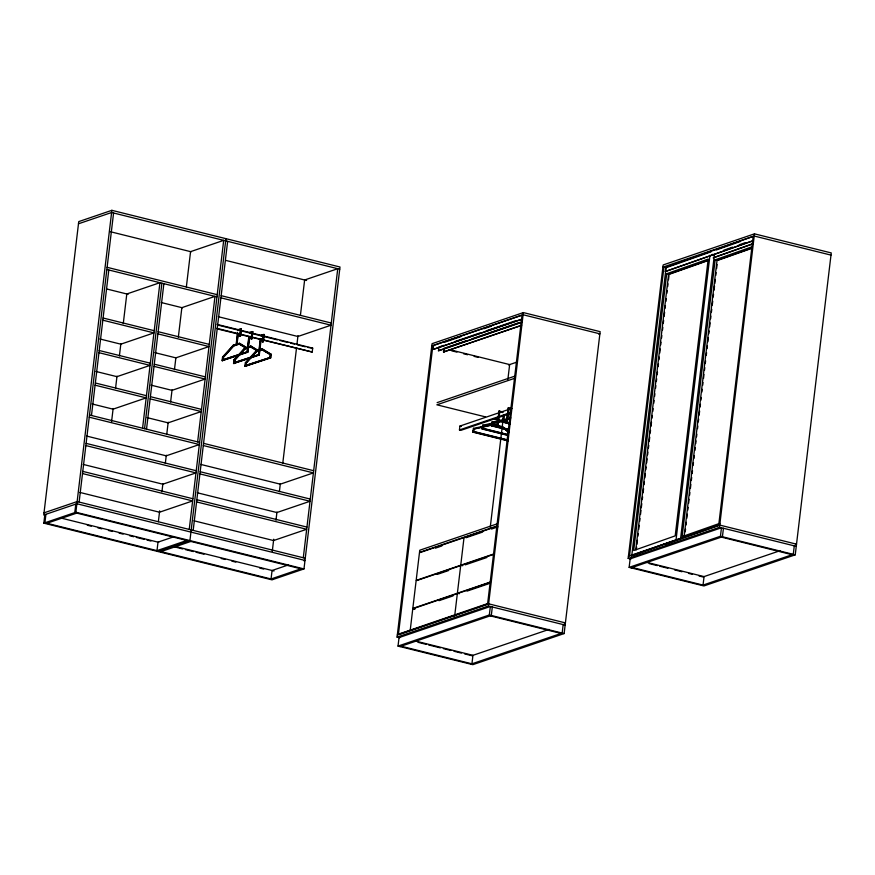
<?xml version="1.0" encoding="UTF-8"?>
<svg xmlns="http://www.w3.org/2000/svg" width="875" height="875" viewBox="0 0 875 875"><rect width="100%" height="100%" fill="white"/><g stroke="black" fill="none" stroke-linecap="round" stroke-linejoin="round"><path stroke-width="1.31" d="M303.92 560.809L305.003 560.438L76.88 503.748L43.75 515.036L78.739 221.605L111.869 210.328L339.992 267.006L303.986 568.925L271.939 579.841L43.827 523.152L44.833 514.664M45.916 514.292L44.909 522.78L273.033 579.469M75.797 504.12L74.78 512.608L302.903 569.297M43.827 523.152L75.862 512.236L111.869 210.328M79.111 502.064L113.586 212.997M91.47 415.494L108.817 269.992M111.541 421.958L113.138 408.494M115.555 388.281L116.998 376.152M119.405 355.95L120.848 343.82M123.266 323.619L126.798 293.978L159.928 282.691L142.57 428.192M144.55 428.684L161.897 283.183M146.519 429.177L163.877 283.675M166.753 434.295L168.197 422.177M170.614 401.964L172.058 389.834M174.464 369.633L175.908 357.503M178.325 337.291L181.858 307.661L214.988 296.373L197.63 441.875M158.364 521.708L159.655 510.847M161.919 491.848L162.892 483.711M165.32 463.356L166.294 455.208M186.353 286.934L190.564 251.65L223.694 240.362L189.23 529.419M225.925 238.667L189.93 540.586L157.883 551.502M193.178 530.403L227.642 241.336M237.661 333.998L236.447 344.137L239.662 343.383L248.303 348.578L247.877 352.22L222.13 360.653L222.556 357.011L233.231 345.231L236.731 344.378L237.989 333.802M222.491 359.942L222.808 357.317L233.22 345.822L238.952 343.864L247.964 349.081L247.647 351.706L222.491 359.942L247.647 351.706M222.698 360.795L223.136 357.153L233.8 345.373L236.731 344.378M223.059 360.084L223.377 357.459L233.789 345.964L239.531 344.006M249.08 336.831L247.877 346.981L251.081 346.216L259.733 351.422L259.295 355.053L233.548 363.486L233.986 359.855L244.65 348.075L248.15 347.222L249.419 336.634M233.909 362.786L234.227 360.15L244.639 348.655L250.381 346.708L259.383 351.914L259.077 354.55L233.909 362.786L259.077 354.55M236.162 344.236L237.573 332.336M234.117 363.628L234.555 359.997L245.23 348.217L248.15 347.222M234.489 362.928L234.795 360.292L245.208 348.797L250.95 346.85M236.447 344.137L237.027 344.28L238.23 334.141M239.662 336.066L240.461 329.394L241.03 329.536L240.231 336.208L239.662 336.066L240.527 336.109L241.391 328.836L237.891 329.689M239.958 335.967L240.822 328.694M260.509 339.675L259.295 349.814L262.5 349.059L271.152 354.255L270.714 357.897L244.967 366.33L245.405 362.688L256.08 350.908L259.58 350.055L260.837 339.478M245.339 365.619L245.645 362.994L256.069 351.498L261.8 349.541L270.812 354.758L270.495 357.383L245.339 365.619L270.495 357.383M247.078 351.564L247.395 348.939L238.952 343.864M247.581 347.08L248.839 336.492M245.689 365.258L245.973 362.83L256.648 351.05L259.58 350.055M222.13 360.653L247.297 352.078L247.734 348.436L239.083 343.241M245.908 365.761L246.225 363.136L256.637 351.641L258.552 350.984M247.877 346.981L248.445 347.123L249.659 336.973M251.081 338.898L251.88 332.238L252.448 332.38L251.65 339.041L251.081 338.898L251.945 338.942L252.82 331.669L249.32 332.522M251.377 338.8L252.241 331.527M258.508 354.408L258.814 351.772L250.381 346.708M259 349.913L260.269 339.336M233.548 363.486L258.727 354.911L259.153 351.28L250.512 346.073M259.295 349.814L259.864 349.956L261.231 338.548M262.511 341.742L263.298 335.07L263.867 335.213L263.08 341.884L262.511 341.742L263.375 341.786L264.239 334.512L260.739 335.366M262.795 341.644L263.67 334.37M269.927 357.241L270.244 354.616L261.8 349.541M244.967 366.33L270.145 357.755L270.583 354.113L261.931 348.917M272.267 551.403L273.722 539.197M275.986 520.198L276.959 512.05M279.387 491.695L280.35 483.558M282.778 463.192L296.538 347.845M297.019 343.777L297.992 335.628M300.42 315.273L304.631 279.989L337.75 268.702L303.286 557.769M217.208 328.913L312.222 352.034L312.692 348.152L217.164 324.417M399.711 637.766L397.064 637.109L432.053 343.689L523.359 312.583L600.141 331.658L564.134 633.566L472.828 664.672L398.027 646.089L399.033 637.602L490.35 606.495L489.333 614.983L398.027 646.089M398.409 634.561L432.873 345.494M433.136 349.431L521.872 319.211L433.136 349.431L433.617 345.439L522.025 315.131L487.561 604.198L399.153 634.495L399.219 633.894L487.627 603.586M521.916 322.252L438.638 350.798L438.747 347.08M410.266 629.858L412.77 608.792L490.459 582.323M414.794 608.913L412.814 608.431L416.117 580.781L493.795 554.323M520.691 325.73L443.494 352.002L443.92 348.359L465.708 340.9M443.811 352.078L444.128 349.409M510.037 413.602L460.939 430.325L459.452 429.953L459.911 426.07L511.591 408.472M472.828 432.13L473.725 428.334L472.828 432.13L508.189 440.923M507.664 440.169L473.43 431.659L473.747 429.034L492.363 424.856L502.797 427.448L509.272 432.469M473.43 431.659L474.206 428.87M454.672 615.989L457.341 593.611M460.688 565.6L457.384 593.239L459.364 593.731M464.023 537.589L460.731 565.239L462.7 565.72M482.07 428.98L482.967 425.184L482.07 428.98L508.266 435.498M507.697 434.733L482.672 428.509L482.989 425.884L501.605 421.706L509.436 423.653M491.323 425.83L492.209 422.034L491.323 425.83L508.342 430.062M491.925 425.359L492.702 422.57L491.925 425.359L509.042 429.614M491.859 424.375L497.186 425.709L498.925 411.152L502.589 411.797M497.186 425.709L499.384 410.998M507.697 431.047L502.523 427.033L497.722 425.841L499.384 411.895L503.048 412.53M497.722 425.841L499.844 411.731M504.427 414.75L503.387 419.759L503.333 415.625M490.23 527.428L503.016 420.219M507.872 379.498L509.644 364.58L448.755 349.442M502.852 419.617L503.792 415.461M503.387 419.759L503.967 414.903M501.102 421.225L506.439 422.559L508.167 408.002L511.831 408.647M506.439 422.559L508.638 407.848M509.37 423.281L506.975 422.691L508.638 408.745L511.23 409.117M506.975 422.691L509.097 408.581M397.064 637.109L488.37 606.003L523.359 312.583M492.319 606.988L491.312 615.475L399.995 646.581M563.172 624.586L562.166 633.073L470.848 664.191M630.82 559.038L628.173 558.381L663.163 264.95L754.48 233.844L831.25 252.93L795.244 554.837L703.938 585.944L629.136 567.361L630.153 558.873L721.459 527.767L720.453 536.255L629.136 567.361M629.519 555.833L663.994 266.766L666.641 267.422M631.334 556.303L631.411 555.647L718.802 524.792M665.295 271.534L752.992 240.756L665.295 271.534L665.809 267.236L753.189 236.381L718.67 525.459L664.748 544.502M631.761 555.734L666.072 267.706M666.706 273.722L633.697 550.517L675.194 535.872L708.203 259.066L666.706 273.722L669.145 274.334L708.127 260.564M635.775 549.642L668.62 274.203L708.848 259.984M636.3 549.773L636.628 547.061M636.945 544.348L637.438 540.28M637.919 536.211L638.247 533.498M638.728 529.419L639.209 525.35M639.702 521.281L640.019 518.569M640.511 514.5L640.992 510.431M641.32 507.708L641.802 503.639M642.283 499.57L642.611 496.858M643.092 492.789L643.584 488.72M644.066 484.641L644.394 481.928M644.875 477.859L645.367 473.791M645.848 469.722L646.166 467.009M646.658 462.941L647.139 458.861M647.631 454.792L647.948 452.08M648.441 448.011L648.758 445.298M649.25 441.23L649.731 437.15M650.212 433.081L650.541 430.369M651.022 426.3L651.514 422.231M651.995 418.162L652.323 415.45M652.805 411.37L653.133 408.658M653.778 403.233L654.095 400.52M654.587 396.452L654.905 393.739M655.55 388.303L655.878 385.591M656.359 381.522L656.688 378.809M657.169 374.741L657.497 372.028M658.142 366.603L658.47 363.88M658.952 359.811L659.28 357.098M659.761 353.03L660.242 348.961M660.734 344.892L661.052 342.18M661.544 338.1L661.861 335.387M662.517 329.963L662.834 327.25M663.327 323.181L663.644 320.469M664.125 316.389L664.617 312.32M665.098 308.252L665.427 305.539M665.908 301.47L666.236 298.758M666.881 293.322L667.209 290.609M667.691 286.541L668.019 283.828M668.5 279.759L668.981 275.691M676.003 540.116L709.975 255.205M680.52 539.12L714.383 254.909L712.261 254.384M751.614 246.947L715.148 259.82L682.139 536.616L719.862 523.305M684.042 537.097L717.052 260.302L752.259 247.866M685.223 531.803L685.552 529.091M686.033 525.022L686.361 522.309M686.842 518.241L687.323 514.172M687.816 510.092L688.133 507.38M688.625 503.311L689.106 499.242M689.598 495.173L689.916 492.461M690.408 488.381L690.889 484.312M691.37 480.244L691.698 477.531M692.18 473.462L692.508 470.75M693.153 465.314L693.481 462.602M693.962 458.533L694.291 455.82M694.936 450.395L695.253 447.683M695.745 443.614L696.062 440.891M696.555 436.822L696.872 434.109M697.517 428.684L697.845 425.972M698.327 421.903L698.655 419.191M699.136 415.111L699.628 411.042M700.109 406.973L700.438 404.261M700.919 400.192L701.247 397.48M701.892 392.044L702.209 389.331M702.702 385.262L703.019 382.55M703.511 378.481L703.992 374.412M704.473 370.344L704.802 367.62M705.283 363.552L705.611 360.839M706.256 355.414L706.584 352.702M707.066 348.633L707.394 345.909M707.875 341.841L708.367 337.772M708.848 333.703L709.166 330.991M709.658 326.922L710.139 322.853M710.631 318.773L710.948 316.061M711.441 311.992L711.758 309.28M712.25 305.211L712.731 301.142M713.213 297.062L713.541 294.35M714.022 290.281L714.514 286.213M714.831 283.5L715.323 279.431M715.805 275.363L716.133 272.639M716.614 268.57L717.095 264.502M628.173 558.381L719.491 527.275L754.48 233.844M723.439 528.259L722.422 536.747L631.116 567.853M794.292 545.858L793.275 554.345L701.958 585.452M667.362 267.258L711.058 251.825M716.188 250.009L740.611 241.391M723.592 250.316L732.583 247.144M739.014 244.869L745.434 242.605M714.131 257.392L752.675 243.786M713.158 257.928L753.003 243.863M717.588 260.433L751.538 248.445M633.019 555.286L674.745 540.564M444.139 342.366L460.797 336.656M483.864 328.748L491.553 326.113M440.027 346.642L443.877 345.319M455.405 341.37L479.752 333.025M486.161 330.827L515.627 320.731M472.117 338.702L519.52 322.448M438.32 350.722L521.598 322.175M443.494 352.002L521.653 325.216M78.477 223.792L111.606 212.505L339.73 269.194M238.47 329.831L241.391 328.836M240.461 329.394L238.109 330.192L241.03 329.536M249.889 332.664L252.82 331.669M249.539 333.036L251.88 332.238M250.108 333.178L252.448 332.38M261.308 335.508L264.239 334.512M263.298 335.07L260.958 335.869L263.867 335.213M237.027 344.28L239.662 343.383M248.445 347.123L251.081 346.216M259.864 349.956L262.5 349.059M262.369 349.683L258.934 350.525M312.692 348.152L307.891 347.441M431.791 345.866L523.108 314.759L599.878 333.834L598.795 334.206M662.9 267.137L754.217 236.031L830.987 255.106M44.013 512.848L77.142 501.572L305.266 558.25M508.561 364.941L516.283 362.316M46.878 523.272L76.759 513.1M437.128 402.62L514.642 376.217M514.38 378.405L436.866 404.808L485.559 416.905M459.452 429.953L511.131 412.355M509.13 418.961L502.666 421.159L494.769 419.202M492.363 424.856L473.747 429.034M501.605 421.706L510.278 424.134M174.191 536.637L158.003 542.15L156.997 550.638L186.867 540.466M502.523 427.033L509.195 431.692M502.797 427.448L508.812 432.633M160.945 551.622L190.816 541.439M288.247 564.977L272.07 570.489L271.053 578.977L300.934 568.805M497.273 523.819L419.759 550.222L419.497 552.409L497.011 526.006M497.131 526.312L419.453 552.77L416.161 580.42L493.839 553.952M435.477 548.133L441.842 545.956M466.047 537.72L482.595 532.077M491.509 529.036L497.875 526.87M437.238 574.405L448.689 570.5M465.248 564.856L486.894 557.484M412.814 608.431L490.503 581.963M438.988 600.677L452.998 595.908M466.998 591.128L488.655 583.756M397.327 634.933L488.633 603.827L565.403 622.902L564.32 623.273M628.436 556.194L719.753 525.087L796.523 544.173L795.441 544.534M549.03 629.409L471.866 655.703L464.57 653.888M780.139 550.681L702.975 576.964L699.038 575.991M491.75 422.198L510.814 417.922M492.242 422.734L509.556 418.841M482.508 425.348L501.572 421.072L506.898 422.395M473.255 428.498L492.319 424.222L497.656 425.545M110.305 231.7L191.209 251.803M225.695 260.378L306.6 280.481M451.642 350.798L456.936 352.122M463.564 353.762L467.534 354.747M474.152 356.387L478.122 357.383M107.1 267.312L217.219 294.678M221.167 295.662L331.275 323.028M106.848 269.5L216.956 296.866M220.905 297.839L331.012 325.205L297.894 336.492L218.291 316.706M106.881 289.023L128.111 294.306M161.273 302.542L182.503 307.814M219.002 325.358L238.897 330.302M241.555 330.958L277.375 339.861M280.033 340.517L287.984 342.497M290.642 343.164L294.623 344.148M297.27 344.805L305.233 346.784M216.705 328.3L312.222 352.034M508.167 408.002L511.372 408.8M508.638 408.745L510.759 409.27M236.086 344.848L236.655 344.991M247.505 347.681L248.084 347.823M247.734 348.436L248.303 348.578M259.153 351.28L259.733 351.422M270.583 354.113L271.152 354.255M233.231 345.231L233.8 345.373M244.65 348.075L245.23 348.217M256.08 350.908L256.648 351.05M498.925 411.152L501.058 411.688M247.395 348.939L247.964 349.081M258.814 351.772L259.383 351.914M270.244 354.616L270.812 354.758M233.22 345.822L233.789 345.964M244.639 348.655L245.208 348.797M256.069 351.498L256.637 351.641M247.297 352.078L247.877 352.22M258.727 354.911L259.295 355.053M270.145 357.755L270.714 357.897M103.097 318.008L154.197 330.706M158.145 331.691L209.256 344.389M102.834 320.184L153.945 332.894L120.816 344.17L99.848 338.964M157.883 333.867L208.994 346.566L175.864 357.853L154.897 352.647M507.434 422.527L509.83 423.128M222.556 357.011L223.136 357.153M233.986 359.855L234.555 359.997M245.405 362.688L245.973 362.83M222.808 357.317L223.377 357.459M234.227 360.15L234.795 360.292M245.645 362.994L246.225 363.136M498.181 425.677L502.983 426.869M492.384 425.206L508.189 429.133M491.783 425.677L508.802 429.909M483.142 428.356L508.156 434.569M482.53 428.827L507.413 435.006M459.911 426.07L461.409 426.442M473.889 431.506L508.134 440.016M473.288 431.977L507.336 440.442M99.214 350.503L150.325 363.202M154.273 364.186L205.384 376.884M98.952 352.68L150.062 365.378L116.933 376.666L95.966 371.459M154.011 366.362L205.122 379.061L171.992 390.348L151.025 385.142M719.491 527.275L796.261 546.35M720.453 536.255L795.244 554.837M721.339 537.108L792.192 554.717M95.342 382.998L146.453 395.697M150.402 396.681L201.513 409.38M95.08 385.175L146.191 397.873L113.061 409.161L92.094 403.955M150.139 398.858L201.25 411.556L168.12 422.844L147.153 417.637M89.491 415.002L199.609 442.367M203.558 443.341L313.666 470.706M89.228 417.178L199.347 444.544L166.217 455.831L86.614 436.056M203.295 445.528L313.403 472.894L280.284 484.17L200.681 464.395M646.33 562.253L704.058 576.603L703.041 585.091L632.198 567.481M649.184 563.598L657.3 565.622M659.673 566.212L667.887 568.247M674.505 569.887L681.986 571.747M688.538 573.377L692.475 574.361M86.111 443.373L196.219 470.739M200.167 471.712L310.286 499.078M85.848 445.561L195.967 472.916L162.838 484.203L83.234 464.428M199.916 473.9L310.023 501.266L276.894 512.542L197.302 492.767M82.775 471.384L192.883 498.739M196.831 499.723L306.939 527.089M82.513 473.561L192.62 500.927L159.491 512.214L79.898 492.428M196.569 501.911L306.688 529.266L273.558 540.553L193.955 520.778M488.37 606.003L565.152 625.078M75.862 512.236L303.986 568.925M489.333 614.983L564.134 633.566M490.23 615.847L561.072 633.445M60.506 517.923L158.648 542.314M175.897 546.591L274.039 570.981M87.27 525.208L91.252 526.203M97.891 527.855L101.861 528.839M108.5 530.491L112.47 531.475M119.109 533.127L123.091 534.111M129.719 535.762L133.7 536.747M136.347 537.403L144.309 539.383M146.956 540.039L150.938 541.034M174.814 546.962L182.766 548.942M185.423 549.598L193.375 551.578M196.033 552.234L203.984 554.214M221.233 558.502L225.214 559.486M231.842 561.137L235.823 562.122M259.689 568.061L263.67 569.045M412.77 608.792L414.75 609.284M415.22 640.981L472.948 655.331L471.931 663.819L401.078 646.209M418.064 642.327L426.18 644.35M428.564 644.941L440.377 647.872M443.395 648.627L450.866 650.486M453.983 651.252L461.366 653.089M715.148 259.82L717.27 260.356"/></g></svg>
